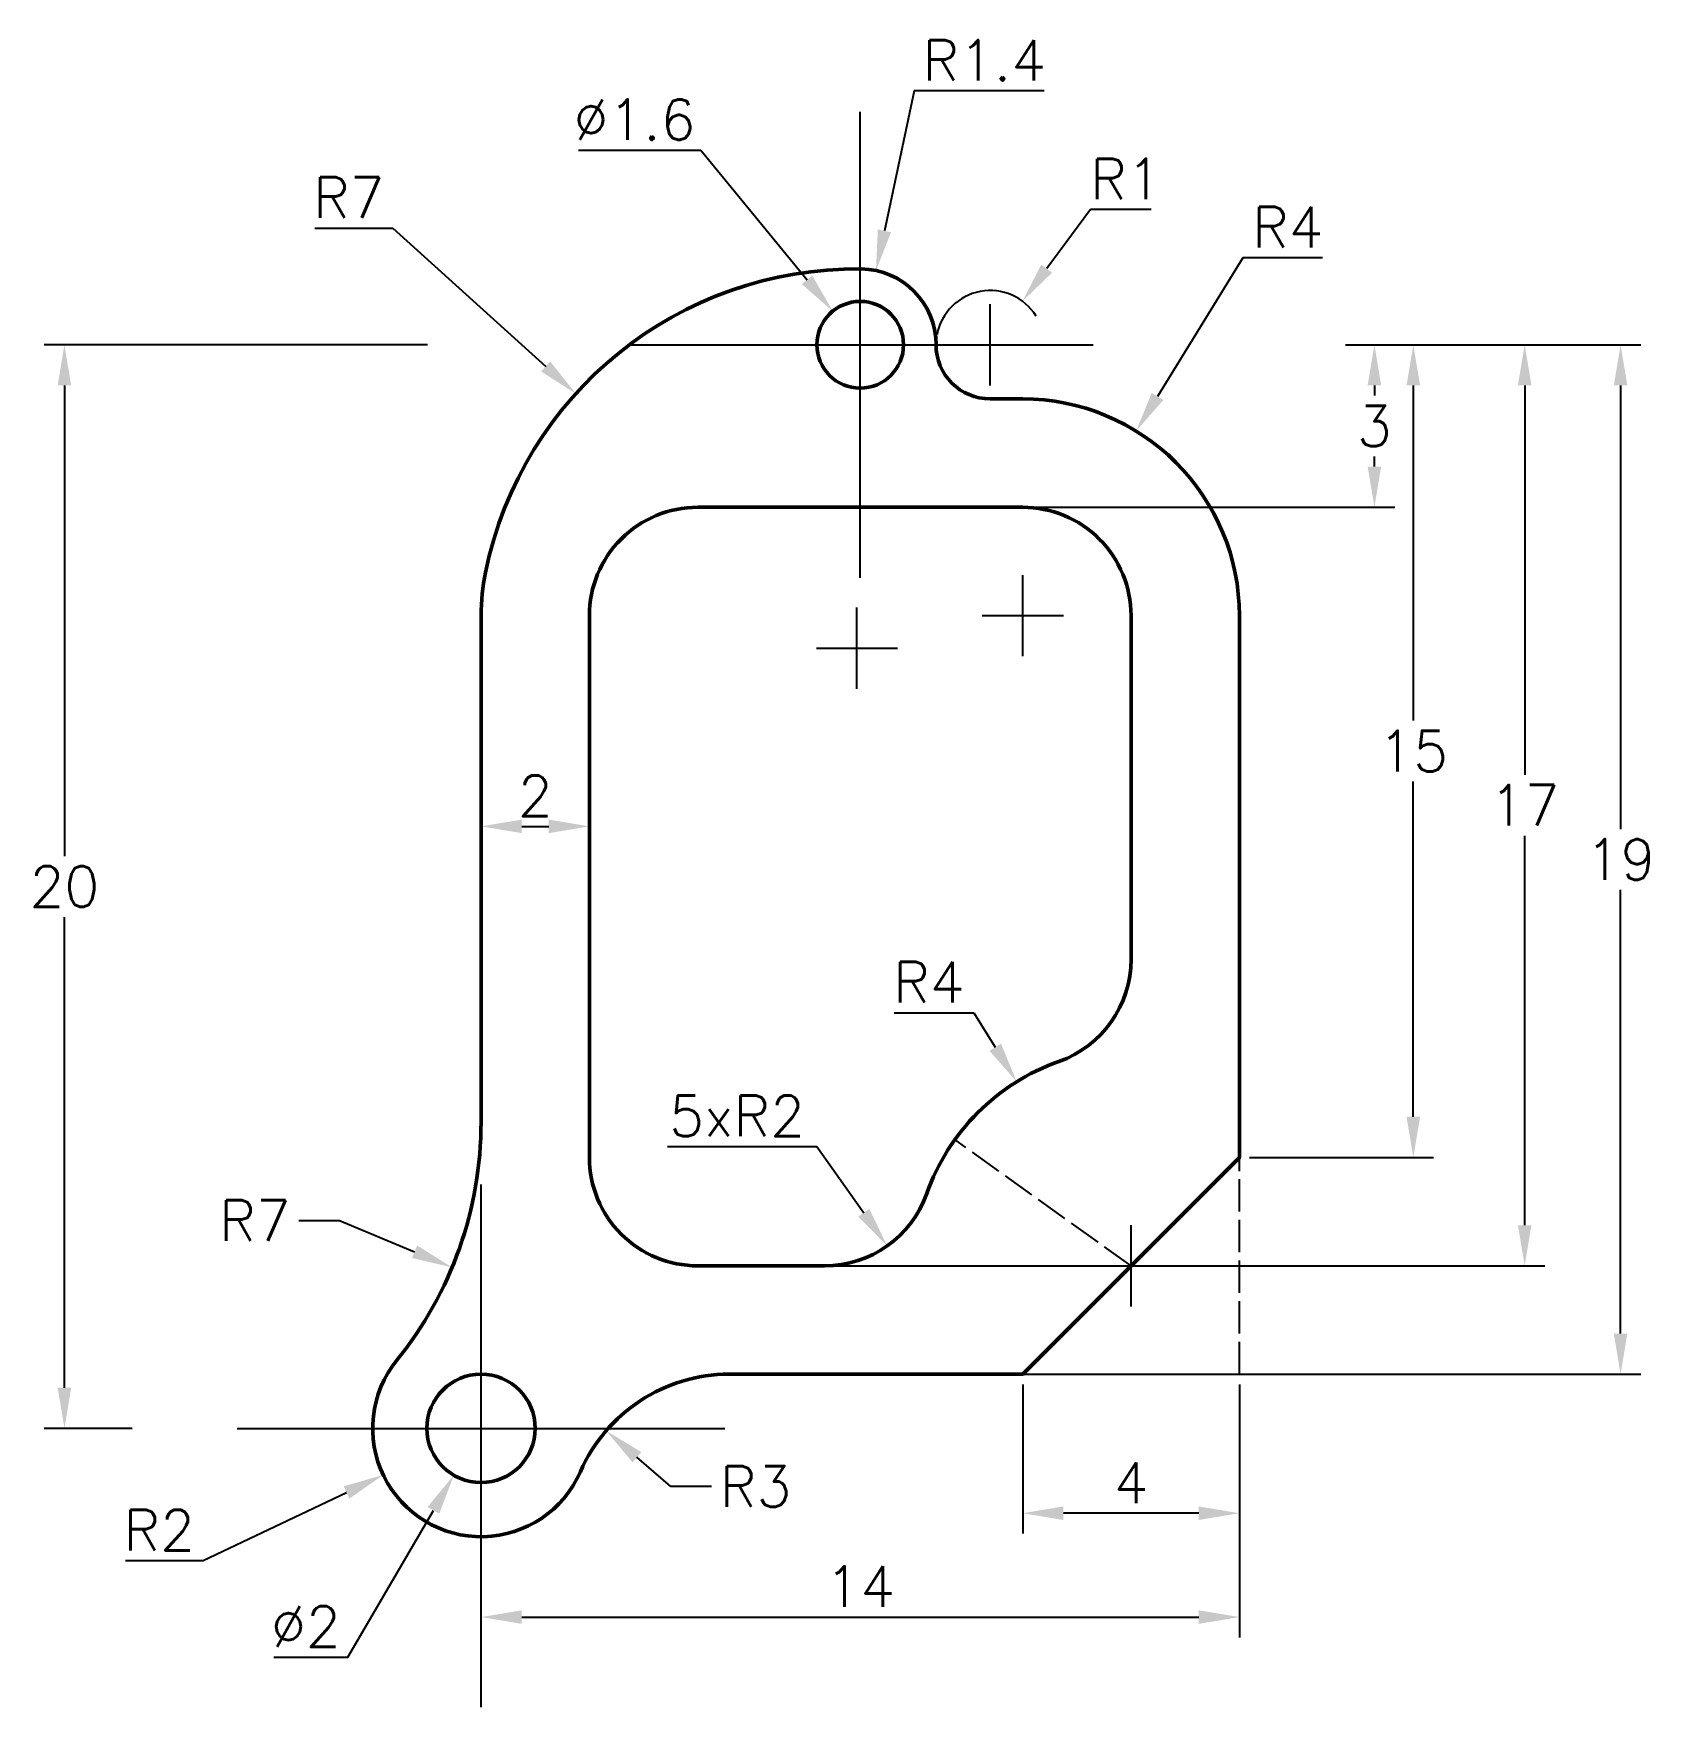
# Model space of a CAD drawing. Header units: millimetres. Extents: x 121.5 to 151.4, y 97.2 to 128.2.
import ezdxf

# ---------------------------------------------------------------- set-up
doc = ezdxf.new("R2010")
doc.units = ezdxf.units.MM
doc.linetypes.add('ACAD_ISO02W100', pattern=[15, 12, -3])
doc.linetypes.add('CENTER2', pattern=[28.575, 19.05, -3.175, 3.175, -3.175])
doc.layers.add('Dim', color=252, linetype='Continuous', transparency=0.4)
doc.layers.add('new', color=252, linetype='ACAD_ISO02W100', lineweight=50, transparency=0.6)
doc.styles.get("Standard").update_dxf_attribs({"font": 'simplex.shx'})
doc.dimstyles.new('ISO-25', dxfattribs={"dimscale": 0.3, "dimtxt": 2.5, "dimasz": 2.5, "dimexe": 1.25, "dimexo": 0.625, "dimtad": 1, "dimtih": 1, "dimtoh": 1, "dimdsep": 46, "dimtxsty": 'Standard', "dimcen": 2.5, "dimadec": 0, "dimazin": 0, "dimtfac": 1, "dimtofl": 0, "dimtmove": 0, "dimatfit": 3, "dimfxl": 1, "dimarcsym": 0})

# ---------------------------------------------------------------- blocks, each defined once
blk = doc.blocks.new('*D1')
at = {"layer": 'Defpoints', "color": 0, "transparency": 16777216}
for p in [(145.564, 122.5), (139.791, 119.5), (146.284, 119.5)]:
    blk.add_point(p, dxfattribs=at)
at = {"layer": 'Dim', "color": 0, "lineweight": -2, "transparency": 16777216}
for p, q in [((145.752, 122.5), (146.659, 122.5)), ((146.284, 121.75), (146.284, 121.562)), ((146.284, 120.25), (146.284, 120.437)), ((139.979, 119.5), (146.659, 119.5))]:
    blk.add_line(p, q, dxfattribs=at)
at = {"layer": 'Dim', "color": 0, "transparency": 16777216}
for points in [[(146.159, 121.75), (146.409, 121.75), (146.284, 122.5)], [(146.159, 120.25), (146.409, 120.25), (146.284, 119.5)]]:
    blk.add_solid(points, dxfattribs=at)
at = {"layer": 'Dim', "color": 0, "transparency": 16777216, "insert": (146.284, 121), "char_height": 0.75, "attachment_point": 5}
blk.add_mtext('3', dxfattribs=at)
blk = doc.blocks.new('*D2')
at = {"layer": 'Defpoints', "color": 0, "transparency": 16777216}
for p in [(145.564, 122.5), (137.083, 103.5), (150.829, 103.5)]:
    blk.add_point(p, dxfattribs=at)
at = {"layer": 'Dim', "color": 0, "lineweight": -2, "transparency": 16777216}
for p, q in [((145.752, 122.5), (151.204, 122.5)), ((150.829, 121.75), (150.829, 113.562)), ((150.829, 104.25), (150.829, 112.437)), ((137.27, 103.5), (151.204, 103.5))]:
    blk.add_line(p, q, dxfattribs=at)
at = {"layer": 'Dim', "color": 0, "transparency": 16777216}
for points in [[(150.704, 121.75), (150.954, 121.75), (150.829, 122.5)], [(150.704, 104.25), (150.954, 104.25), (150.829, 103.5)]]:
    blk.add_solid(points, dxfattribs=at)
at = {"layer": 'Dim', "color": 0, "transparency": 16777216, "insert": (150.829, 113), "char_height": 0.75, "attachment_point": 5}
blk.add_mtext('19', dxfattribs=at)
blk = doc.blocks.new('*D3')
at = {"layer": 'Defpoints', "color": 0, "transparency": 16777216}
for p in [(143.791, 103.5), (143.791, 99.017), (129.791, 97.167)]:
    blk.add_point(p, dxfattribs=at)
at = {"layer": 'Dim', "color": 0, "lineweight": -2, "transparency": 16777216}
for p, q in [((143.791, 103.312), (143.791, 98.642)), ((129.791, 97.354), (129.791, 99.392)), ((130.541, 99.017), (143.041, 99.017))]:
    blk.add_line(p, q, dxfattribs=at)
at = {"layer": 'Dim', "color": 0, "transparency": 16777216}
for points in [[(130.541, 99.142), (130.541, 98.892), (129.791, 99.017)], [(143.041, 99.142), (143.041, 98.892), (143.791, 99.017)]]:
    blk.add_solid(points, dxfattribs=at)
at = {"layer": 'Dim', "color": 0, "transparency": 16777216, "insert": (136.791, 99.58), "char_height": 0.75, "attachment_point": 5}
blk.add_mtext('14', dxfattribs=at)
blk = doc.blocks.new('*D4')
at = {"layer": 'Defpoints', "color": 0, "transparency": 16777216}
for p in [(122.099, 122.5), (128.992, 122.5), (123.538, 102.5)]:
    blk.add_point(p, dxfattribs=at)
at = {"layer": 'Dim', "color": 0, "lineweight": -2, "transparency": 16777216}
for p, q in [((128.805, 122.5), (121.724, 122.5)), ((122.099, 121.75), (122.099, 113.062)), ((122.099, 103.25), (122.099, 111.937)), ((123.351, 102.5), (121.724, 102.5))]:
    blk.add_line(p, q, dxfattribs=at)
at = {"layer": 'Dim', "color": 0, "transparency": 16777216}
for points in [[(121.974, 121.75), (122.224, 121.75), (122.099, 122.5)], [(121.974, 103.25), (122.224, 103.25), (122.099, 102.5)]]:
    blk.add_solid(points, dxfattribs=at)
at = {"layer": 'Dim', "color": 0, "transparency": 16777216, "insert": (122.099, 112.5), "char_height": 0.75, "attachment_point": 5}
blk.add_mtext('20', dxfattribs=at)
blk = doc.blocks.new('*D5')
at = {"layer": 'Defpoints', "color": 0, "transparency": 16777216}
for p in [(131.791, 113.611), (129.791, 112.828), (131.791, 112.828)]:
    blk.add_point(p, dxfattribs=at)
at = {"layer": 'Dim', "color": 0, "lineweight": -2, "transparency": 16777216}
for p, q in [((129.791, 113.015), (129.791, 113.986)), ((131.791, 113.015), (131.791, 113.986)), ((130.541, 113.611), (131.041, 113.611))]:
    blk.add_line(p, q, dxfattribs=at)
at = {"layer": 'Dim', "color": 0, "transparency": 16777216}
for points in [[(130.541, 113.736), (130.541, 113.486), (129.791, 113.611)], [(131.041, 113.736), (131.041, 113.486), (131.791, 113.611)]]:
    blk.add_solid(points, dxfattribs=at)
at = {"layer": 'Dim', "color": 0, "transparency": 16777216, "insert": (130.791, 114.174), "char_height": 0.75, "attachment_point": 5}
blk.add_mtext('2', dxfattribs=at)
blk = doc.blocks.new('*D6')
at = {"layer": 'Defpoints', "color": 0, "transparency": 16777216}
for p in [(139.68, 108.897), (141.791, 105.5)]:
    blk.add_point(p, dxfattribs=at)
at = {"layer": 'Dim', "color": 0, "lineweight": -2, "transparency": 16777216}
for p, q in [((137.416, 110.171), (138.889, 110.171)), ((138.889, 110.171), (139.285, 109.534)), ((141.791, 104.75), (141.791, 106.25)), ((141.041, 105.5), (142.541, 105.5))]:
    blk.add_line(p, q, dxfattribs=at)
at = {"layer": 'Dim', "color": 0, "transparency": 16777216}
blk.add_solid([(139.391, 109.6), (139.178, 109.468), (139.68, 108.897)], dxfattribs=at)
at = {"layer": 'Dim', "color": 0, "transparency": 16777216, "insert": (138.058, 110.734), "char_height": 0.75, "attachment_point": 5}
blk.add_mtext('R4', dxfattribs=at)
blk = doc.blocks.new('*D7')
at = {"layer": 'Defpoints', "color": 0, "transparency": 16777216}
for p in [(136.134, 107.5), (137.289, 105.867)]:
    blk.add_point(p, dxfattribs=at)
at = {"layer": 'Dim', "color": 0, "lineweight": -2, "transparency": 16777216}
for p, q in [((133.231, 107.704), (135.99, 107.704)), ((135.99, 107.704), (136.856, 106.479))]:
    blk.add_line(p, q, dxfattribs=at)
at = {"layer": 'Dim', "color": 0, "transparency": 16777216}
blk.add_solid([(136.958, 106.551), (136.754, 106.407), (137.289, 105.867)], dxfattribs=at)
at = {"layer": 'Dim', "color": 0, "transparency": 16777216, "insert": (134.517, 108.266), "char_height": 0.75, "attachment_point": 5}
blk.add_mtext('5xR2', dxfattribs=at)
blk = doc.blocks.new('*D8')
at = {"layer": 'Defpoints', "color": 0, "transparency": 16777216}
for p in [(129.791, 102.5), (127.985, 101.64)]:
    blk.add_point(p, dxfattribs=at)
at = {"layer": 'Dim', "color": 0, "lineweight": -2, "transparency": 16777216}
for p, q in [((129.791, 101.75), (129.791, 103.25)), ((129.041, 102.5), (130.541, 102.5)), ((124.662, 100.059), (127.308, 101.318)), ((123.224, 100.059), (124.662, 100.059))]:
    blk.add_line(p, q, dxfattribs=at)
at = {"layer": 'Dim', "color": 0, "transparency": 16777216}
blk.add_solid([(127.254, 101.431), (127.362, 101.205), (127.985, 101.64)], dxfattribs=at)
at = {"layer": 'Dim', "color": 0, "transparency": 16777216, "insert": (123.849, 100.621), "char_height": 0.75, "attachment_point": 5}
blk.add_mtext('R2', dxfattribs=at)
blk = doc.blocks.new('*D9')
at = {"layer": 'Defpoints', "color": 0, "transparency": 16777216}
for p in [(130.294, 103.364), (129.288, 101.635)]:
    blk.add_point(p, dxfattribs=at)
at = {"layer": 'Dim', "color": 0, "lineweight": -2, "transparency": 16777216}
for p, q in [((129.791, 101.75), (129.791, 103.25)), ((129.041, 102.5), (130.541, 102.5)), ((127.334, 98.279), (128.911, 100.987)), ((125.968, 98.279), (127.334, 98.279))]:
    blk.add_line(p, q, dxfattribs=at)
at = {"layer": 'Dim', "color": 0, "transparency": 16777216}
blk.add_solid([(128.803, 101.05), (129.019, 100.924), (129.288, 101.635)], dxfattribs=at)
at = {"layer": 'Dim', "color": 0, "transparency": 16777216, "insert": (126.557, 98.841), "char_height": 0.75, "attachment_point": 5}
blk.add_mtext('∅2', dxfattribs=at)
blk = doc.blocks.new('*D10')
at = {"layer": 'Defpoints', "color": 0, "transparency": 16777216}
for p in [(122.791, 108.156), (129.256, 105.472)]:
    blk.add_point(p, dxfattribs=at)
at = {"layer": 'Dim', "color": 0, "lineweight": -2, "transparency": 16777216}
for p, q in [((126.428, 106.335), (127.178, 106.335)), ((127.178, 106.335), (128.563, 105.759))]:
    blk.add_line(p, q, dxfattribs=at)
at = {"layer": 'Dim', "color": 0, "transparency": 16777216}
blk.add_solid([(128.611, 105.875), (128.515, 105.644), (129.256, 105.472)], dxfattribs=at)
at = {"layer": 'Dim', "color": 0, "transparency": 16777216, "insert": (125.616, 106.335), "char_height": 0.75, "attachment_point": 5}
blk.add_mtext('R7', dxfattribs=at)
blk = doc.blocks.new('*D11')
at = {"layer": 'Defpoints', "color": 0, "transparency": 16777216}
for p in [(132.1, 102.457), (134.374, 100.5)]:
    blk.add_point(p, dxfattribs=at)
at = {"layer": 'Dim', "color": 0, "lineweight": -2, "transparency": 16777216}
for p, q in [((133.296, 101.428), (132.669, 101.968)), ((134.046, 101.428), (133.296, 101.428))]:
    blk.add_line(p, q, dxfattribs=at)
at = {"layer": 'Dim', "color": 0, "transparency": 16777216}
blk.add_solid([(132.75, 102.062), (132.587, 101.873), (132.1, 102.457)], dxfattribs=at)
at = {"layer": 'Dim', "color": 0, "transparency": 16777216, "insert": (134.859, 101.428), "char_height": 0.75, "attachment_point": 5}
blk.add_mtext('R3', dxfattribs=at)
blk = doc.blocks.new('*D12')
at = {"layer": 'Defpoints', "color": 0, "transparency": 16777216}
for p in [(145.564, 122.5), (143.791, 107.5), (147.002, 107.5)]:
    blk.add_point(p, dxfattribs=at)
at = {"layer": 'Dim', "color": 0, "lineweight": -2, "transparency": 16777216}
for p, q in [((145.752, 122.5), (147.377, 122.5)), ((147.002, 121.75), (147.002, 115.562)), ((147.002, 108.25), (147.002, 114.437)), ((143.979, 107.5), (147.377, 107.5))]:
    blk.add_line(p, q, dxfattribs=at)
at = {"layer": 'Dim', "color": 0, "transparency": 16777216}
for points in [[(146.877, 121.75), (147.127, 121.75), (147.002, 122.5)], [(146.877, 108.25), (147.127, 108.25), (147.002, 107.5)]]:
    blk.add_solid(points, dxfattribs=at)
at = {"layer": 'Dim', "color": 0, "transparency": 16777216, "insert": (147.002, 115), "char_height": 0.75, "attachment_point": 5}
blk.add_mtext('15', dxfattribs=at)
blk = doc.blocks.new('*D13')
at = {"layer": 'Defpoints', "color": 0, "transparency": 16777216}
for p in [(145.564, 122.5), (134.963, 105.5), (149.058, 105.5)]:
    blk.add_point(p, dxfattribs=at)
at = {"layer": 'Dim', "color": 0, "lineweight": -2, "transparency": 16777216}
for p, q in [((145.752, 122.5), (149.433, 122.5)), ((149.058, 121.75), (149.058, 114.562)), ((149.058, 106.25), (149.058, 113.437)), ((135.15, 105.5), (149.433, 105.5))]:
    blk.add_line(p, q, dxfattribs=at)
at = {"layer": 'Dim', "color": 0, "transparency": 16777216}
for points in [[(148.933, 121.75), (149.183, 121.75), (149.058, 122.5)], [(148.933, 106.25), (149.183, 106.25), (149.058, 105.5)]]:
    blk.add_solid(points, dxfattribs=at)
at = {"layer": 'Dim', "color": 0, "transparency": 16777216, "insert": (149.058, 114), "char_height": 0.75, "attachment_point": 5}
blk.add_mtext('17', dxfattribs=at)
blk = doc.blocks.new('*D14')
at = {"layer": 'Defpoints', "color": 0, "transparency": 16777216}
for p in [(139.791, 103.5), (143.791, 103.5), (139.791, 100.934)]:
    blk.add_point(p, dxfattribs=at)
at = {"layer": 'Dim', "color": 0, "lineweight": -2, "transparency": 16777216}
for p, q in [((139.791, 103.312), (139.791, 100.559)), ((143.791, 103.312), (143.791, 100.559)), ((143.041, 100.934), (140.541, 100.934))]:
    blk.add_line(p, q, dxfattribs=at)
at = {"layer": 'Dim', "color": 0, "transparency": 16777216}
for points in [[(140.541, 101.059), (140.541, 100.809), (139.791, 100.934)], [(143.041, 101.059), (143.041, 100.809), (143.791, 100.934)]]:
    blk.add_solid(points, dxfattribs=at)
at = {"layer": 'Dim', "color": 0, "transparency": 16777216, "insert": (141.791, 101.497), "char_height": 0.75, "attachment_point": 5}
blk.add_mtext('4', dxfattribs=at)
blk = doc.blocks.new('*D15')
at = {"layer": 'Defpoints', "color": 0, "transparency": 16777216}
for p in [(131.54, 121.596), (136.731, 116.9)]:
    blk.add_point(p, dxfattribs=at)
at = {"layer": 'Dim', "color": 0, "lineweight": -2, "transparency": 16777216}
for p, q in [((126.723, 124.654), (128.16, 124.654)), ((128.16, 124.654), (130.984, 122.099)), ((136.731, 116.15), (136.731, 117.65)), ((135.981, 116.9), (137.481, 116.9))]:
    blk.add_line(p, q, dxfattribs=at)
at = {"layer": 'Dim', "color": 0, "transparency": 16777216}
blk.add_solid([(131.068, 122.192), (130.9, 122.007), (131.54, 121.596)], dxfattribs=at)
at = {"layer": 'Dim', "color": 0, "transparency": 16777216, "insert": (127.348, 125.216), "char_height": 0.75, "attachment_point": 5}
blk.add_mtext('R7', dxfattribs=at)
blk = doc.blocks.new('*D16')
at = {"layer": 'Defpoints', "color": 0, "transparency": 16777216}
for p in [(137.082, 123.869), (136.791, 122.5)]:
    blk.add_point(p, dxfattribs=at)
at = {"layer": 'Dim', "color": 0, "lineweight": -2, "transparency": 16777216}
for p, q in [((137.787, 127.187), (137.238, 124.603)), ((140.188, 127.187), (137.787, 127.187)), ((136.791, 121.75), (136.791, 123.25)), ((136.041, 122.5), (137.541, 122.5))]:
    blk.add_line(p, q, dxfattribs=at)
at = {"layer": 'Dim', "color": 0, "transparency": 16777216}
blk.add_solid([(137.116, 124.629), (137.36, 124.577), (137.082, 123.869)], dxfattribs=at)
at = {"layer": 'Dim', "color": 0, "transparency": 16777216, "insert": (139.081, 127.749), "char_height": 0.75, "attachment_point": 5}
blk.add_mtext('R1.4', dxfattribs=at)
blk = doc.blocks.new('*D17')
at = {"layer": 'Defpoints', "color": 0, "transparency": 16777216}
for p in [(139.787, 123.303), (139.191, 122.5)]:
    blk.add_point(p, dxfattribs=at)
at = {"layer": 'Dim', "color": 0, "lineweight": -2, "transparency": 16777216}
for p, q in [((141.044, 124.996), (140.234, 123.905)), ((142.16, 124.996), (141.044, 124.996)), ((139.191, 121.75), (139.191, 123.25)), ((138.441, 122.5), (139.941, 122.5))]:
    blk.add_line(p, q, dxfattribs=at)
blk.add_arc((139.191, 122.5), 1, 31.9422, 169.257, dxfattribs=at)
at = {"layer": 'Dim', "color": 0, "transparency": 16777216}
blk.add_solid([(140.134, 123.979), (140.334, 123.83), (139.787, 123.303)], dxfattribs=at)
at = {"layer": 'Dim', "color": 0, "transparency": 16777216, "insert": (141.695, 125.559), "char_height": 0.75, "attachment_point": 5}
blk.add_mtext('R1', dxfattribs=at)
blk = doc.blocks.new('*D18')
at = {"layer": 'Defpoints', "color": 0, "transparency": 16777216}
for p in [(141.886, 120.907), (139.791, 117.5)]:
    blk.add_point(p, dxfattribs=at)
at = {"layer": 'Dim', "color": 0, "lineweight": -2, "transparency": 16777216}
for p, q in [((143.853, 124.106), (142.279, 121.546)), ((145.327, 124.106), (143.853, 124.106)), ((139.791, 116.75), (139.791, 118.25)), ((139.041, 117.5), (140.541, 117.5))]:
    blk.add_line(p, q, dxfattribs=at)
at = {"layer": 'Dim', "color": 0, "transparency": 16777216}
blk.add_solid([(142.173, 121.611), (142.386, 121.48), (141.886, 120.907)], dxfattribs=at)
at = {"layer": 'Dim', "color": 0, "transparency": 16777216, "insert": (144.684, 124.669), "char_height": 0.75, "attachment_point": 5}
blk.add_mtext('R4', dxfattribs=at)
blk = doc.blocks.new('*D19')
at = {"layer": 'Defpoints', "color": 0, "transparency": 16777216}
for p in [(136.284, 123.118), (137.298, 121.881)]:
    blk.add_point(p, dxfattribs=at)
at = {"layer": 'Dim', "color": 0, "lineweight": -2, "transparency": 16777216}
for p, q in [((131.589, 126.091), (133.848, 126.091)), ((133.848, 126.091), (135.809, 123.698)), ((136.791, 121.75), (136.791, 123.25)), ((136.041, 122.5), (137.541, 122.5))]:
    blk.add_line(p, q, dxfattribs=at)
at = {"layer": 'Dim', "color": 0, "transparency": 16777216}
blk.add_solid([(135.906, 123.778), (135.712, 123.619), (136.284, 123.118)], dxfattribs=at)
at = {"layer": 'Dim', "color": 0, "transparency": 16777216, "insert": (132.625, 126.654), "char_height": 0.75, "attachment_point": 5}
blk.add_mtext('∅1.6', dxfattribs=at)
blk = doc.blocks.new('*U21')
at = {"layer": 'new', "color": 0, "linetype": 'CENTER2', "lineweight": -3, "transparency": 16777216}
for p, q in [((0, 0.16), (0, 4.3)), ((-4.3, 0), (-0.16, 0)), ((0.16, 0), (4.3, 0)), ((0, -4.3), (0, -0.16))]:
    blk.add_line(p, q, dxfattribs=at)
at = {"layer": 'new', "color": 0, "linetype": 'Continuous', "lineweight": -3, "transparency": 16777216}
for p, q in [((-0.08, 0), (0.08, 0)), ((0, -0.08), (0, 0.08))]:
    blk.add_line(p, q, dxfattribs=at)
blk = doc.blocks.new('*U22')
at = {"layer": 'new', "color": 0, "linetype": 'CENTER2', "lineweight": -3, "transparency": 16777216}
for p, q in [((0, 0.2), (0, 4.5)), ((-4.5, 0), (-0.2, 0)), ((0.2, 0), (4.5, 0)), ((0, -4.5), (0, -0.2))]:
    blk.add_line(p, q, dxfattribs=at)
at = {"layer": 'new', "color": 0, "linetype": 'Continuous', "lineweight": -3, "transparency": 16777216}
for p, q in [((-0.1, 0), (0.1, 0)), ((0, -0.1), (0, 0.1))]:
    blk.add_line(p, q, dxfattribs=at)

msp = doc.modelspace()

# ---------------------------------------------------------------- linework, layer by layer
at = {"linetype": 'ACAD_ISO02W100', "ltscale": 0.05, "transparency": 33554518}
for p, q in [((141.791, 105.5), (138.539, 107.829)), ((143.791, 103.5), (143.791, 107.5)), ((139.791, 103.5), (143.791, 103.5))]:
    msp.add_line(p, q, dxfattribs=at)
at = {"lineweight": 50}
for points in [[(134.374, 103.5), (139.791, 103.5), (143.791, 107.5), (143.791, 117.5, 0.414214), (139.791, 121.5), (139.191, 121.5)], [(129.872, 118.299, 0.050354), (129.791, 117.5), (129.791, 108.156)]]:
    msp.add_lwpolyline(points, format="xyb", dxfattribs=at)
msp.add_lwpolyline([(141.791, 117.5, 0.414214), (139.791, 119.5), (133.791, 119.5, 0.414214), (131.791, 117.5), (131.791, 107.5, 0.414214), (133.791, 105.5), (136.134, 105.5, 0.317837), (138.02, 106.833, -0.226541), (140.458, 109.271, 0.317837), (141.791, 111.156)], format="xyb", close=True, dxfattribs=at)
for centre, radius in [((136.791, 122.5), 0.8), ((129.791, 102.5), 1)]:
    msp.add_circle(centre, radius, dxfattribs=at)
for centre, radius, start, end in [((136.731, 116.9), 7, 89.3805, 168.4694), ((136.791, 122.5), 1.4, 0, 89.3805), ((139.191, 122.5), 1, 180, 270), ((122.791, 108.156), 7, 321.0576, 0), ((129.791, 102.5), 2, 141.0576, 336.4218), ((134.374, 100.5), 3, 90, 156.4218)]:
    msp.add_arc(centre, radius, start, end, dxfattribs=at)

# ---------------------------------------------------------------- block references
at = {"layer": 'new', "linetype": 'CENTER2', "lineweight": -3}
for name, p in [('*U21', (136.791, 122.5)), ('*U22', (129.791, 102.5))]:
    msp.add_blockref(name, p, dxfattribs=at)

# ---------------------------------------------------------------- dimensions: what is measured, and where the dimension line sits
at = {"layer": 'Dim'}
for center, mpoint, picture, middle in [((136.791, 122.5), (137.082, 123.869), '*D16', (139.081, 127.187)), ((139.191, 122.5), (139.787, 123.303), '*D17', (141.695, 124.996)), ((136.731, 116.9), (131.54, 121.596), '*D15', (127.348, 124.654)), ((139.791, 117.5), (141.886, 120.907), '*D18', (144.684, 124.106)), ((122.791, 108.156), (129.256, 105.472), '*D10', (125.616, 106.335)), ((129.791, 102.5), (127.985, 101.64), '*D8', (123.849, 100.059)), ((134.374, 100.5), (132.1, 102.457), '*D11', (134.859, 101.428))]:
    dim = msp.add_radius_dim(center=center, mpoint=mpoint, dimstyle='ISO-25', dxfattribs=at)
    dim.commit()
    dim.dimension.update_dxf_attribs({"geometry": picture, "text_midpoint": middle, "dimtype": 164})
for p1, p2, picture, middle in [((137.298, 121.881), (136.284, 123.118), '*D19', (132.625, 126.091)), ((130.294, 103.364), (129.288, 101.635), '*D9', (126.557, 98.279))]:
    dim = msp.add_diameter_dim_2p(p1=p1, p2=p2, dimstyle='ISO-25', dxfattribs=at)
    dim.commit()
    dim.dimension.update_dxf_attribs({"geometry": picture, "text_midpoint": middle, "dimtype": 163})
for base, p1, p2, picture, middle in [((122.099, 122.5), (123.538, 102.5), (128.992, 122.5), '*D4', (122.099, 112.5)), ((149.058, 105.5), (145.564, 122.5), (134.963, 105.5), '*D13', (149.058, 114)), ((150.829, 103.5), (145.564, 122.5), (137.083, 103.5), '*D2', (150.829, 113)), ((147.002, 107.5), (145.564, 122.5), (143.791, 107.5), '*D12', (147.002, 115))]:
    dim = msp.add_linear_dim(base=base, p1=p1, p2=p2, angle=90, dimstyle='ISO-25', dxfattribs=at)
    dim.commit()
    dim.dimension.update_dxf_attribs({"geometry": picture, "text_midpoint": middle})
dim = msp.add_linear_dim(base=(146.284, 119.5), p1=(145.564, 122.5), p2=(139.791, 119.5), angle=90, dimstyle='ISO-25', dxfattribs=at)
dim.commit()
dim.dimension.update_dxf_attribs({"geometry": '*D1', "text_midpoint": (146.284, 121), "dimtype": 160})
dim = msp.add_linear_dim(base=(131.791, 113.611), p1=(129.791, 112.828), p2=(131.791, 112.828), dimstyle='ISO-25', dxfattribs=at)
dim.commit()
dim.dimension.update_dxf_attribs({"geometry": '*D5', "text_midpoint": (130.791, 114.174)})
dim = msp.add_radius_dim(center=(141.791, 105.5), mpoint=(139.68, 108.897), dimstyle='ISO-25', dxfattribs=at)
dim.commit()
dim.dimension.update_dxf_attribs({"geometry": '*D6', "text_midpoint": (138.058, 110.734)})
dim = msp.add_radius_dim(center=(136.134, 107.5), mpoint=(137.289, 105.867), text='5x<>', dimstyle='ISO-25', dxfattribs=at)
dim.commit()
dim.dimension.update_dxf_attribs({"geometry": '*D7', "text_midpoint": (134.517, 107.704), "dimtype": 164})
for base, p1, p2, picture, middle in [((143.791, 99.017), (129.791, 97.167), (143.791, 103.5), '*D3', (136.791, 99.017)), ((139.791, 100.934), (143.791, 103.5), (139.791, 103.5), '*D14', (141.791, 100.934))]:
    dim = msp.add_linear_dim(base=base, p1=p1, p2=p2, dimstyle='ISO-25', dxfattribs=at)
    dim.commit()
    dim.dimension.update_dxf_attribs({"geometry": picture, "text_midpoint": middle, "dimtype": 160})

doc.saveas('drawing.dxf')
